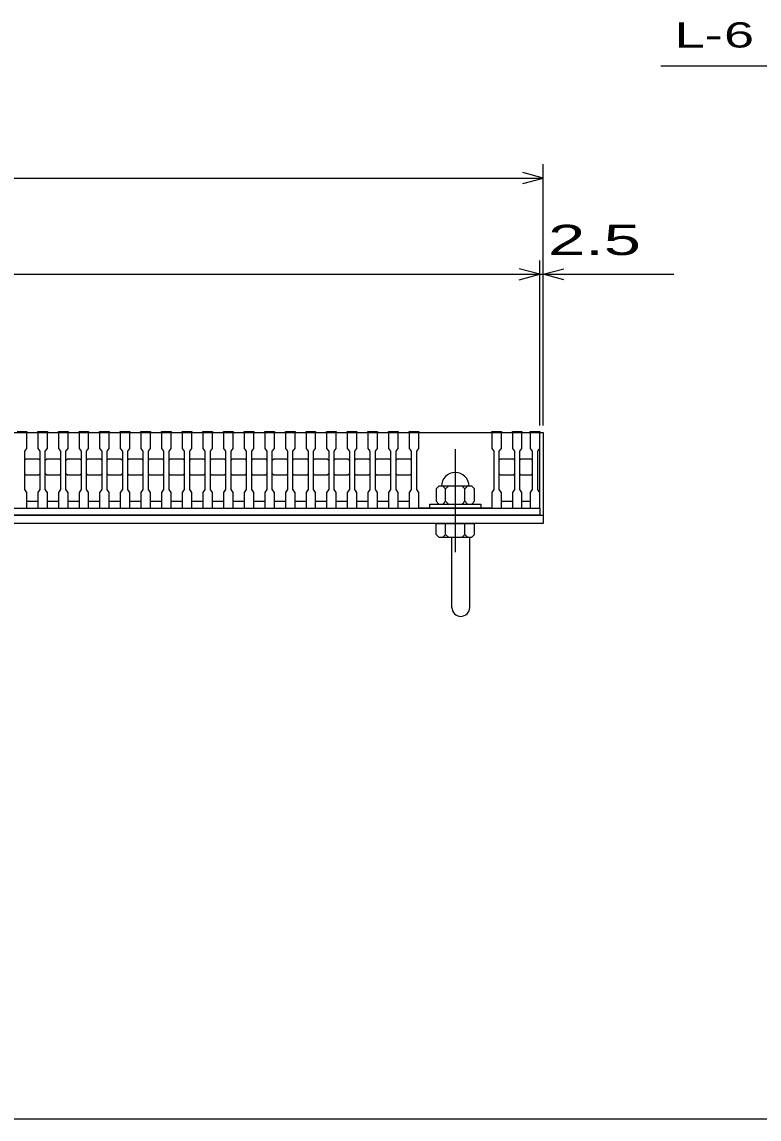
# Model space of a CAD drawing. Units: millimetres, scale not verified. Extents: x -1820 to 1731, y -1282 to 1054.
# Drawn here: x -730 to -194, y -1146 to -349 of the extents above; entities that cross this region are included whole.
import ezdxf
from ezdxf.enums import TextEntityAlignment as Align

# ---------------------------------------------------------------- set-up
doc = ezdxf.new("R2010")
doc.units = ezdxf.units.MM
doc.header["$LTSCALE"] = 10
doc.linetypes.add('CHAIN', pattern=[18.5, 12, -1.5, 3.5, -1.5])
for name, color, linetype, lineweight in [('0_2', 150, 'Continuous', 25), ('16', 3, 'Continuous', 25), ('19', 6, 'Continuous', 25), ('22', 4, 'Continuous', 25)]:
    doc.layers.add(name, color=color, linetype=linetype, lineweight=lineweight)
doc.styles.add('ベクトル', font='')
doc.styles.get('ベクトル').set_extended_font_data('ベクトル')

msp = doc.modelspace()

# ---------------------------------------------------------------- linework, layer by layer
at = {"layer": '0_2'}
msp.add_line((1731, -1146.5), (-1729, -1146.5), dxfattribs=at)
at = {"layer": '16'}
for p, q in [((-1348, -647.5), (-353, -647.5)), ((-733, -646.8), (-726, -646.8)), ((-726, -647.5), (-733, -647.5)), ((-726, -646.8), (-726, -647.5)), ((-726, -659), (-726, -647.5)), ((-718, -647.5), (-718, -646.8)), ((-718, -646.8), (-711, -646.8)), ((-718, -647.5), (-718, -659)), ((-711, -647.5), (-718, -647.5)), ((-711, -646.8), (-711, -647.5)), ((-711, -659), (-711, -647.5)), ((-703, -647.5), (-703, -646.8)), ((-703, -646.8), (-696, -646.8)), ((-703, -647.5), (-703, -659)), ((-696, -647.5), (-703, -647.5)), ((-696, -646.8), (-696, -647.5)), ((-696, -659), (-696, -647.5)), ((-688, -647.5), (-688, -646.8)), ((-688, -646.8), (-681, -646.8)), ((-688, -647.5), (-688, -659)), ((-681, -647.5), (-688, -647.5)), ((-681, -646.8), (-681, -647.5)), ((-681, -659), (-681, -647.5)), ((-673, -647.5), (-673, -646.8)), ((-673, -646.8), (-666, -646.8)), ((-673, -647.5), (-673, -659)), ((-666, -647.5), (-673, -647.5)), ((-666, -646.8), (-666, -647.5)), ((-666, -659), (-666, -647.5)), ((-658, -647.5), (-658, -646.8)), ((-658, -646.8), (-651, -646.8)), ((-658, -647.5), (-658, -659)), ((-651, -647.5), (-658, -647.5)), ((-651, -646.8), (-651, -647.5)), ((-651, -659), (-651, -647.5)), ((-643, -647.5), (-643, -646.8)), ((-643, -646.8), (-636, -646.8)), ((-643, -647.5), (-643, -659)), ((-636, -647.5), (-643, -647.5)), ((-636, -646.8), (-636, -647.5)), ((-636, -659), (-636, -647.5)), ((-628, -647.5), (-628, -646.8)), ((-628, -646.8), (-621, -646.8)), ((-628, -647.5), (-628, -659)), ((-621, -647.5), (-628, -647.5)), ((-621, -646.8), (-621, -647.5)), ((-621, -659), (-621, -647.5)), ((-613, -647.5), (-613, -646.8)), ((-613, -646.8), (-606, -646.8)), ((-613, -647.5), (-613, -659)), ((-606, -647.5), (-613, -647.5)), ((-606, -646.8), (-606, -647.5)), ((-606, -659), (-606, -647.5)), ((-598, -647.5), (-598, -646.8)), ((-598, -646.8), (-591, -646.8)), ((-598, -647.5), (-598, -659)), ((-591, -647.5), (-598, -647.5)), ((-591, -646.8), (-591, -647.5)), ((-591, -659), (-591, -647.5)), ((-583, -647.5), (-583, -646.8)), ((-583, -646.8), (-576, -646.8)), ((-583, -647.5), (-583, -659)), ((-576, -647.5), (-583, -647.5)), ((-576, -646.8), (-576, -647.5)), ((-576, -659), (-576, -647.5)), ((-568, -647.5), (-568, -646.8)), ((-568, -646.8), (-561, -646.8)), ((-568, -647.5), (-568, -659)), ((-561, -647.5), (-568, -647.5)), ((-561, -646.8), (-561, -647.5)), ((-561, -659), (-561, -647.5)), ((-553, -647.5), (-553, -646.8)), ((-553, -646.8), (-546, -646.8)), ((-553, -647.5), (-553, -659)), ((-546, -647.5), (-553, -647.5)), ((-546, -646.8), (-546, -647.5)), ((-546, -659), (-546, -647.5)), ((-538, -647.5), (-538, -646.8)), ((-538, -646.8), (-531, -646.8)), ((-538, -647.5), (-538, -659)), ((-531, -647.5), (-538, -647.5)), ((-531, -646.8), (-531, -647.5)), ((-531, -659), (-531, -647.5)), ((-523, -647.5), (-523, -646.8)), ((-523, -646.8), (-516, -646.8)), ((-523, -647.5), (-523, -659)), ((-516, -647.5), (-523, -647.5)), ((-516, -646.8), (-516, -647.5)), ((-516, -659), (-516, -647.5)), ((-508, -647.5), (-508, -646.8)), ((-508, -646.8), (-501, -646.8)), ((-508, -647.5), (-508, -659)), ((-501, -647.5), (-508, -647.5)), ((-501, -646.8), (-501, -647.5)), ((-501, -659), (-501, -647.5)), ((-493, -647.5), (-493, -646.8)), ((-493, -646.8), (-486, -646.8)), ((-493, -647.5), (-493, -659)), ((-486, -647.5), (-493, -647.5)), ((-486, -646.8), (-486, -647.5)), ((-486, -659), (-486, -647.5)), ((-478, -647.5), (-478, -646.8)), ((-478, -646.8), (-471, -646.8)), ((-478, -647.5), (-478, -659)), ((-471, -647.5), (-478, -647.5)), ((-471, -646.8), (-471, -647.5)), ((-471, -659), (-471, -647.5)), ((-463, -647.5), (-463, -646.8)), ((-463, -646.8), (-456, -646.8)), ((-463, -647.5), (-463, -659)), ((-456, -647.5), (-463, -647.5)), ((-456, -646.8), (-456, -647.5)), ((-456, -659), (-456, -647.5)), ((-448, -647.5), (-448, -646.8)), ((-448, -646.8), (-441, -646.8)), ((-448, -647.5), (-448, -659)), ((-441, -647.5), (-448, -647.5)), ((-441, -646.8), (-441, -647.5)), ((-441, -659), (-441, -647.5)), ((-441, -647.5), (-388, -647.5)), ((-388, -647.5), (-388, -646.8)), ((-388, -646.8), (-381, -646.8)), ((-388, -647.5), (-388, -659)), ((-381, -647.5), (-388, -647.5)), ((-381, -646.8), (-381, -647.5)), ((-381, -659), (-381, -647.5)), ((-373, -647.5), (-373, -646.8)), ((-373, -646.8), (-366, -646.8)), ((-373, -647.5), (-373, -659)), ((-366, -647.5), (-373, -647.5)), ((-366, -646.8), (-366, -647.5)), ((-366, -659), (-366, -647.5)), ((-360, -647.5), (-360, -646.8)), ((-360, -646.8), (-353, -646.8)), ((-360, -647.5), (-360, -659)), ((-353, -647.5), (-360, -647.5)), ((-353, -646.8), (-353, -647.5)), ((-353, -659), (-353, -647.5)), ((-353, -697.5), (-353, -647.5)), ((-727.5, -661), (-726, -659)), ((-727.5, -689), (-727.5, -661)), ((-718, -659), (-716.5, -661)), ((-716.5, -661), (-716.5, -689)), ((-712.5, -661), (-711, -659)), ((-712.5, -689), (-712.5, -661)), ((-703, -659), (-701.5, -661)), ((-701.5, -661), (-701.5, -689)), ((-697.5, -661), (-696, -659)), ((-697.5, -689), (-697.5, -661)), ((-688, -659), (-686.5, -661)), ((-686.5, -661), (-686.5, -689)), ((-682.5, -661), (-681, -659)), ((-682.5, -689), (-682.5, -661)), ((-673, -659), (-671.5, -661)), ((-671.5, -661), (-671.5, -689)), ((-667.5, -661), (-666, -659)), ((-667.5, -689), (-667.5, -661)), ((-658, -659), (-656.5, -661)), ((-656.5, -661), (-656.5, -689)), ((-652.5, -661), (-651, -659)), ((-652.5, -689), (-652.5, -661)), ((-643, -659), (-641.5, -661)), ((-641.5, -661), (-641.5, -689)), ((-637.5, -661), (-636, -659)), ((-637.5, -689), (-637.5, -661)), ((-628, -659), (-626.5, -661)), ((-626.5, -661), (-626.5, -689)), ((-622.5, -661), (-621, -659)), ((-622.5, -689), (-622.5, -661)), ((-613, -659), (-611.5, -661)), ((-611.5, -661), (-611.5, -689)), ((-607.5, -661), (-606, -659)), ((-607.5, -689), (-607.5, -661)), ((-598, -659), (-596.5, -661)), ((-596.5, -661), (-596.5, -689)), ((-592.5, -661), (-591, -659)), ((-592.5, -689), (-592.5, -661)), ((-583, -659), (-581.5, -661)), ((-581.5, -661), (-581.5, -689)), ((-577.5, -661), (-576, -659)), ((-577.5, -689), (-577.5, -661)), ((-568, -659), (-566.5, -661)), ((-566.5, -661), (-566.5, -689)), ((-562.5, -661), (-561, -659)), ((-562.5, -689), (-562.5, -661)), ((-553, -659), (-551.5, -661)), ((-551.5, -661), (-551.5, -689)), ((-547.5, -661), (-546, -659)), ((-547.5, -689), (-547.5, -661)), ((-538, -659), (-536.5, -661)), ((-536.5, -661), (-536.5, -689)), ((-532.5, -661), (-531, -659)), ((-532.5, -689), (-532.5, -661)), ((-523, -659), (-521.5, -661)), ((-521.5, -661), (-521.5, -689)), ((-517.5, -661), (-516, -659)), ((-517.5, -689), (-517.5, -661)), ((-508, -659), (-506.5, -661)), ((-506.5, -661), (-506.5, -689)), ((-502.5, -661), (-501, -659)), ((-502.5, -689), (-502.5, -661)), ((-493, -659), (-491.5, -661)), ((-491.5, -661), (-491.5, -689)), ((-487.5, -661), (-486, -659)), ((-487.5, -689), (-487.5, -661)), ((-478, -659), (-476.5, -661)), ((-476.5, -661), (-476.5, -689)), ((-472.5, -661), (-471, -659)), ((-472.5, -689), (-472.5, -661)), ((-463, -659), (-461.5, -661)), ((-461.5, -661), (-461.5, -689)), ((-457.5, -661), (-456, -659)), ((-457.5, -689), (-457.5, -661)), ((-448, -659), (-446.5, -661)), ((-446.5, -661), (-446.5, -689)), ((-442.5, -661), (-441, -659)), ((-442.5, -689), (-442.5, -661)), ((-388, -659), (-386.5, -661)), ((-386.5, -661), (-386.5, -689)), ((-382.5, -661), (-381, -659)), ((-382.5, -689), (-382.5, -661)), ((-373, -659), (-371.5, -661)), ((-371.5, -661), (-371.5, -689)), ((-367.5, -661), (-366, -659)), ((-367.5, -689), (-367.5, -661)), ((-360, -659), (-358.5, -661)), ((-358.5, -661), (-358.5, -689)), ((-354.5, -661), (-353, -659)), ((-354.5, -689), (-354.5, -661)), ((-727.5, -667.5), (-726.5, -666.5)), ((-726.5, -666.5), (-717.5, -666.5)), ((-717.5, -666.5), (-716.5, -667.5)), ((-712.5, -667.5), (-711.5, -666.5)), ((-711.5, -666.5), (-702.5, -666.5)), ((-702.5, -666.5), (-701.5, -667.5)), ((-697.5, -667.5), (-696.5, -666.5)), ((-696.5, -666.5), (-687.5, -666.5)), ((-687.5, -666.5), (-686.5, -667.5)), ((-682.5, -667.5), (-681.5, -666.5)), ((-681.5, -666.5), (-672.5, -666.5)), ((-672.5, -666.5), (-671.5, -667.5)), ((-667.5, -667.5), (-666.5, -666.5)), ((-666.5, -666.5), (-657.5, -666.5)), ((-657.5, -666.5), (-656.5, -667.5)), ((-652.5, -667.5), (-651.5, -666.5)), ((-651.5, -666.5), (-642.5, -666.5)), ((-642.5, -666.5), (-641.5, -667.5)), ((-637.5, -667.5), (-636.5, -666.5)), ((-636.5, -666.5), (-627.5, -666.5)), ((-627.5, -666.5), (-626.5, -667.5)), ((-622.5, -667.5), (-621.5, -666.5)), ((-621.5, -666.5), (-612.5, -666.5)), ((-612.5, -666.5), (-611.5, -667.5)), ((-607.5, -667.5), (-606.5, -666.5)), ((-606.5, -666.5), (-597.5, -666.5)), ((-597.5, -666.5), (-596.5, -667.5)), ((-592.5, -667.5), (-591.5, -666.5)), ((-591.5, -666.5), (-582.5, -666.5)), ((-582.5, -666.5), (-581.5, -667.5)), ((-577.5, -667.5), (-576.5, -666.5)), ((-576.5, -666.5), (-567.5, -666.5)), ((-567.5, -666.5), (-566.5, -667.5)), ((-562.5, -667.5), (-561.5, -666.5)), ((-561.5, -666.5), (-552.5, -666.5)), ((-552.5, -666.5), (-551.5, -667.5)), ((-547.5, -667.5), (-546.5, -666.5)), ((-546.5, -666.5), (-537.5, -666.5)), ((-537.5, -666.5), (-536.5, -667.5)), ((-532.5, -667.5), (-531.5, -666.5)), ((-531.5, -666.5), (-522.5, -666.5)), ((-522.5, -666.5), (-521.5, -667.5)), ((-517.5, -667.5), (-516.5, -666.5)), ((-516.5, -666.5), (-507.5, -666.5)), ((-507.5, -666.5), (-506.5, -667.5)), ((-502.5, -667.5), (-501.5, -666.5)), ((-501.5, -666.5), (-492.5, -666.5)), ((-492.5, -666.5), (-491.5, -667.5)), ((-487.5, -667.5), (-486.5, -666.5)), ((-486.5, -666.5), (-477.5, -666.5)), ((-477.5, -666.5), (-476.5, -667.5)), ((-472.5, -667.5), (-471.5, -666.5)), ((-471.5, -666.5), (-462.5, -666.5)), ((-462.5, -666.5), (-461.5, -667.5)), ((-457.5, -667.5), (-456.5, -666.5)), ((-456.5, -666.5), (-447.5, -666.5)), ((-447.5, -666.5), (-446.5, -667.5)), ((-382.5, -667.5), (-381.5, -666.5)), ((-381.5, -666.5), (-372.5, -666.5)), ((-372.5, -666.5), (-371.5, -667.5)), ((-367.5, -667.5), (-366.5, -666.5)), ((-366.5, -666.5), (-359.5, -666.5)), ((-359.5, -666.5), (-358.5, -667.5)), ((-726.5, -678.5), (-727.5, -677.5)), ((-716.5, -677.5), (-717.5, -678.5)), ((-711.5, -678.5), (-712.5, -677.5)), ((-701.5, -677.5), (-702.5, -678.5)), ((-696.5, -678.5), (-697.5, -677.5)), ((-686.5, -677.5), (-687.5, -678.5)), ((-681.5, -678.5), (-682.5, -677.5)), ((-671.5, -677.5), (-672.5, -678.5)), ((-666.5, -678.5), (-667.5, -677.5)), ((-656.5, -677.5), (-657.5, -678.5)), ((-651.5, -678.5), (-652.5, -677.5)), ((-641.5, -677.5), (-642.5, -678.5)), ((-636.5, -678.5), (-637.5, -677.5)), ((-626.5, -677.5), (-627.5, -678.5)), ((-621.5, -678.5), (-622.5, -677.5)), ((-611.5, -677.5), (-612.5, -678.5)), ((-606.5, -678.5), (-607.5, -677.5)), ((-596.5, -677.5), (-597.5, -678.5)), ((-591.5, -678.5), (-592.5, -677.5)), ((-581.5, -677.5), (-582.5, -678.5)), ((-576.5, -678.5), (-577.5, -677.5)), ((-566.5, -677.5), (-567.5, -678.5)), ((-561.5, -678.5), (-562.5, -677.5)), ((-551.5, -677.5), (-552.5, -678.5)), ((-546.5, -678.5), (-547.5, -677.5)), ((-536.5, -677.5), (-537.5, -678.5)), ((-531.5, -678.5), (-532.5, -677.5)), ((-521.5, -677.5), (-522.5, -678.5)), ((-516.5, -678.5), (-517.5, -677.5)), ((-506.5, -677.5), (-507.5, -678.5)), ((-501.5, -678.5), (-502.5, -677.5)), ((-491.5, -677.5), (-492.5, -678.5)), ((-486.5, -678.5), (-487.5, -677.5)), ((-476.5, -677.5), (-477.5, -678.5)), ((-471.5, -678.5), (-472.5, -677.5)), ((-461.5, -677.5), (-462.5, -678.5)), ((-456.5, -678.5), (-457.5, -677.5)), ((-446.5, -677.5), (-447.5, -678.5)), ((-381.5, -678.5), (-382.5, -677.5)), ((-371.5, -677.5), (-372.5, -678.5)), ((-366.5, -678.5), (-367.5, -677.5)), ((-358.5, -677.5), (-359.5, -678.5)), ((-717.5, -678.5), (-726.5, -678.5)), ((-702.5, -678.5), (-711.5, -678.5)), ((-687.5, -678.5), (-696.5, -678.5)), ((-672.5, -678.5), (-681.5, -678.5)), ((-657.5, -678.5), (-666.5, -678.5)), ((-642.5, -678.5), (-651.5, -678.5)), ((-627.5, -678.5), (-636.5, -678.5)), ((-612.5, -678.5), (-621.5, -678.5)), ((-597.5, -678.5), (-606.5, -678.5)), ((-582.5, -678.5), (-591.5, -678.5)), ((-567.5, -678.5), (-576.5, -678.5)), ((-552.5, -678.5), (-561.5, -678.5)), ((-537.5, -678.5), (-546.5, -678.5)), ((-522.5, -678.5), (-531.5, -678.5)), ((-507.5, -678.5), (-516.5, -678.5)), ((-492.5, -678.5), (-501.5, -678.5)), ((-477.5, -678.5), (-486.5, -678.5)), ((-462.5, -678.5), (-471.5, -678.5)), ((-447.5, -678.5), (-456.5, -678.5)), ((-372.5, -678.5), (-381.5, -678.5)), ((-359.5, -678.5), (-366.5, -678.5)), ((-726, -691), (-727.5, -689)), ((-726, -702.5), (-726, -691)), ((-716.5, -689), (-718, -691)), ((-718, -691), (-718, -702.5)), ((-711, -691), (-712.5, -689)), ((-711, -702.5), (-711, -691)), ((-701.5, -689), (-703, -691)), ((-703, -691), (-703, -702.5)), ((-696, -691), (-697.5, -689)), ((-696, -702.5), (-696, -691)), ((-686.5, -689), (-688, -691)), ((-688, -691), (-688, -702.5)), ((-681, -691), (-682.5, -689)), ((-681, -702.5), (-681, -691)), ((-671.5, -689), (-673, -691)), ((-673, -691), (-673, -702.5)), ((-666, -691), (-667.5, -689)), ((-666, -702.5), (-666, -691)), ((-656.5, -689), (-658, -691)), ((-658, -691), (-658, -702.5)), ((-651, -691), (-652.5, -689)), ((-651, -702.5), (-651, -691)), ((-641.5, -689), (-643, -691)), ((-643, -691), (-643, -702.5)), ((-636, -691), (-637.5, -689)), ((-636, -702.5), (-636, -691)), ((-626.5, -689), (-628, -691)), ((-628, -691), (-628, -702.5)), ((-621, -691), (-622.5, -689)), ((-621, -702.5), (-621, -691)), ((-611.5, -689), (-613, -691)), ((-613, -691), (-613, -702.5)), ((-606, -691), (-607.5, -689)), ((-606, -702.5), (-606, -691)), ((-596.5, -689), (-598, -691)), ((-598, -691), (-598, -702.5)), ((-591, -691), (-592.5, -689)), ((-591, -702.5), (-591, -691)), ((-581.5, -689), (-583, -691)), ((-583, -691), (-583, -702.5)), ((-576, -691), (-577.5, -689)), ((-576, -702.5), (-576, -691)), ((-566.5, -689), (-568, -691)), ((-568, -691), (-568, -702.5)), ((-561, -691), (-562.5, -689)), ((-561, -702.5), (-561, -691)), ((-551.5, -689), (-553, -691)), ((-553, -691), (-553, -702.5)), ((-546, -691), (-547.5, -689)), ((-546, -702.5), (-546, -691)), ((-536.5, -689), (-538, -691)), ((-538, -691), (-538, -702.5)), ((-531, -691), (-532.5, -689)), ((-531, -702.5), (-531, -691)), ((-521.5, -689), (-523, -691)), ((-523, -691), (-523, -702.5)), ((-516, -691), (-517.5, -689)), ((-516, -702.5), (-516, -691)), ((-506.5, -689), (-508, -691)), ((-508, -691), (-508, -702.5)), ((-501, -691), (-502.5, -689)), ((-501, -702.5), (-501, -691)), ((-491.5, -689), (-493, -691)), ((-493, -691), (-493, -702.5)), ((-486, -691), (-487.5, -689)), ((-486, -702.5), (-486, -691)), ((-476.5, -689), (-478, -691)), ((-478, -691), (-478, -702.5)), ((-471, -691), (-472.5, -689)), ((-471, -702.5), (-471, -691)), ((-461.5, -689), (-463, -691)), ((-463, -691), (-463, -702.5)), ((-456, -691), (-457.5, -689)), ((-456, -702.5), (-456, -691)), ((-446.5, -689), (-448, -691)), ((-448, -691), (-448, -702.5)), ((-441, -691), (-442.5, -689)), ((-441, -702.5), (-441, -691)), ((-426.5, -686.5), (-428.5, -688.5)), ((-428.5, -688.5), (-428.5, -697.5)), ((-402.5, -686.5), (-426.5, -686.5)), ((-421.5, -688.5), (-423.5, -686.5)), ((-419.5, -686.5), (-421.5, -688.5)), ((-421.5, -697.5), (-421.5, -688.5)), ((-407.5, -688.5), (-409.5, -686.5)), ((-405.5, -686.5), (-407.5, -688.5)), ((-407.5, -697.5), (-407.5, -688.5)), ((-400.5, -688.5), (-402.5, -686.5)), ((-400.5, -697.5), (-400.5, -688.5)), ((-386.5, -689), (-388, -691)), ((-388, -691), (-388, -702.5)), ((-381, -691), (-382.5, -689)), ((-381, -702.5), (-381, -691)), ((-371.5, -689), (-373, -691)), ((-373, -691), (-373, -702.5)), ((-366, -691), (-367.5, -689)), ((-366, -702.5), (-366, -691)), ((-358.5, -689), (-360, -691)), ((-360, -691), (-360, -702.5)), ((-353, -691), (-354.5, -689)), ((-353, -702.5), (-353, -691)), ((-726, -697.5), (-718, -697.5)), ((-711, -697.5), (-703, -697.5)), ((-696, -697.5), (-688, -697.5)), ((-681, -697.5), (-673, -697.5)), ((-666, -697.5), (-658, -697.5)), ((-651, -697.5), (-643, -697.5)), ((-636, -697.5), (-628, -697.5)), ((-621, -697.5), (-613, -697.5)), ((-606, -697.5), (-598, -697.5)), ((-591, -697.5), (-583, -697.5)), ((-576, -697.5), (-568, -697.5)), ((-561, -697.5), (-553, -697.5)), ((-546, -697.5), (-538, -697.5)), ((-531, -697.5), (-523, -697.5)), ((-516, -697.5), (-508, -697.5)), ((-501, -697.5), (-493, -697.5)), ((-486, -697.5), (-478, -697.5)), ((-471, -697.5), (-463, -697.5)), ((-456, -697.5), (-448, -697.5)), ((-433, -702.5), (-433, -699.5)), ((-433, -699.5), (-396, -699.5)), ((-428.5, -697.5), (-426.5, -699.5)), ((-423.5, -699.5), (-421.5, -697.5)), ((-421.5, -697.5), (-419.5, -699.5)), ((-409.5, -699.5), (-407.5, -697.5)), ((-407.5, -697.5), (-405.5, -699.5)), ((-402.5, -699.5), (-400.5, -697.5)), ((-396, -699.5), (-396, -702.5)), ((-381, -697.5), (-373, -697.5)), ((-366, -697.5), (-360, -697.5)), ((-1348, -702.5), (-353, -702.5)), ((-353, -707.5), (-1348, -707.5)), ((-733, -702.5), (-726, -702.5)), ((-718, -702.5), (-711, -702.5)), ((-703, -702.5), (-696, -702.5)), ((-688, -702.5), (-681, -702.5)), ((-673, -702.5), (-666, -702.5)), ((-658, -702.5), (-651, -702.5)), ((-643, -702.5), (-636, -702.5)), ((-628, -702.5), (-621, -702.5)), ((-613, -702.5), (-606, -702.5)), ((-598, -702.5), (-591, -702.5)), ((-583, -702.5), (-576, -702.5)), ((-568, -702.5), (-561, -702.5)), ((-553, -702.5), (-546, -702.5)), ((-538, -702.5), (-531, -702.5)), ((-523, -702.5), (-516, -702.5)), ((-508, -702.5), (-501, -702.5)), ((-493, -702.5), (-486, -702.5)), ((-478, -702.5), (-471, -702.5)), ((-463, -702.5), (-456, -702.5)), ((-448, -702.5), (-441, -702.5)), ((-388, -702.5), (-441, -702.5)), ((-396, -702.5), (-433, -702.5)), ((-388, -702.5), (-381, -702.5)), ((-373, -702.5), (-366, -702.5)), ((-360, -702.5), (-353, -702.5)), ((-353, -702.5), (-353, -707.5))]:
    msp.add_line(p, q, dxfattribs=at)
at = {"layer": '16', "linetype": 'CHAIN'}
msp.add_line((-414.5, -659.5), (-414.5, -734.5), dxfattribs=at)
at = {"layer": '16'}
msp.add_arc((-414.5, -686.5), 10, 0, 180, dxfattribs=at)
at = {"layer": '19'}
for p, q in [((-353, -647.5), (-350.5, -647.5)), ((-350.5, -647.5), (-350.5, -707.5)), ((-1350.5, -707.5), (-350.5, -707.5)), ((-350.5, -707.5), (-350.5, -713.5)), ((-350.5, -713.5), (-1350.5, -713.5)), ((-428.5, -721.5), (-428.5, -713.5)), ((-428.5, -713.5), (-400.5, -713.5)), ((-421.5, -721.5), (-421.5, -713.5)), ((-407.5, -721.5), (-407.5, -713.5)), ((-400.5, -721.5), (-400.5, -713.5)), ((-428.5, -721.5), (-426.5, -723.5)), ((-426.5, -723.5), (-402.5, -723.5)), ((-421.5, -721.5), (-423.5, -723.5)), ((-419.5, -723.5), (-421.5, -721.5)), ((-417, -774.61), (-417, -723.5)), ((-407.5, -721.5), (-409.5, -723.5)), ((-405.5, -723.5), (-407.5, -721.5)), ((-404, -774.61), (-404, -723.5)), ((-402.5, -723.5), (-400.5, -721.5))]:
    msp.add_line(p, q, dxfattribs=at)
msp.add_arc((-410.5, -774.61), 6.5, 180, 0, dxfattribs=at)
at = {"layer": '22'}
for p, q in [((-265, -381), (-65, -381)), ((-350.5, -642.5), (-350.5, -452.5)), ((-1350.5, -462.5), (-350.5, -462.5)), ((-350.5, -462.5), (-365.5, -458.5)), ((-365.5, -466.5), (-350.5, -462.5)), ((-353, -642.5), (-353, -522.5)), ((-350.5, -642.5), (-350.5, -522.5)), ((-1348, -532.5), (-353, -532.5)), ((-353, -532.5), (-368, -528.5)), ((-368, -536.5), (-353, -532.5)), ((-353, -532.5), (-350.5, -532.5)), ((-350.5, -532.5), (-335.5, -528.5)), ((-335.5, -536.5), (-350.5, -532.5)), ((-350.5, -532.5), (-255.5, -532.5))]:
    msp.add_line(p, q, dxfattribs=at)

# ---------------------------------------------------------------- texts
at = {"layer": '22', "color": 2, "style": 'ベクトル'}
for s, height, width, p in [('L-', 18.33, 1.6, (-255, -358.5)), (' 6 ', 18.33, 1.6, (-230, -358.5)), (' 2.5 ', 21.99, 1.65, (-360.5, -507.5))]:
    msp.add_text(s, height=height, dxfattribs=dict(at, width=width)).set_placement(p, align=Align.MIDDLE_LEFT)

doc.saveas('drawing.dxf')
